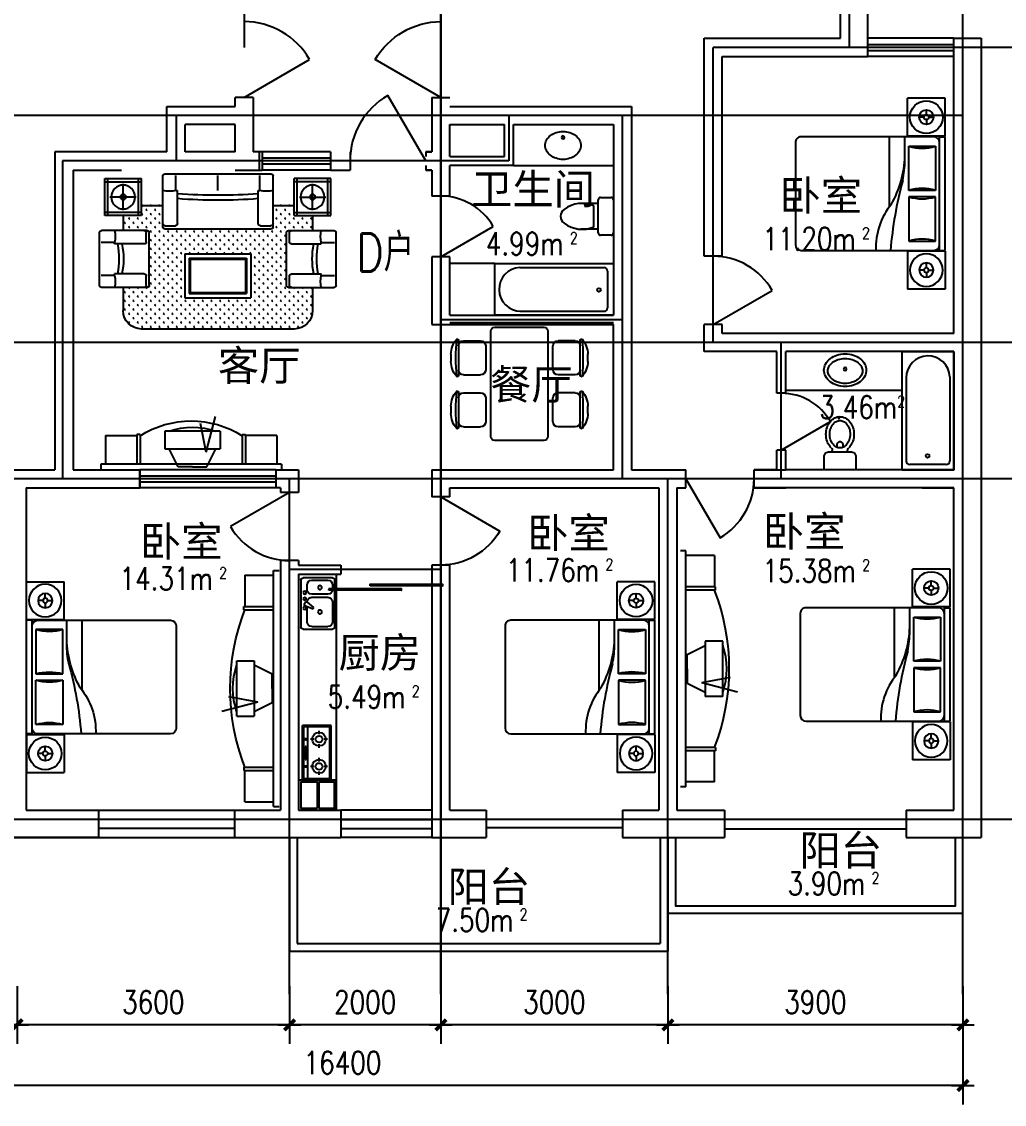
# Model space of a CAD drawing. Header units: millimetres. Extents: x 921 to 38352, y 397 to 24782.
# Drawn here: x 7719 to 20707, y 553 to 14858 of the extents above; entities that cross this region are included whole.
import ezdxf
from ezdxf.enums import TextEntityAlignment as Align

# ---------------------------------------------------------------- set-up
doc = ezdxf.new("R2010")
doc.units = ezdxf.units.MM
for name, color, linetype in [('AXIS', 3, 'Continuous'), ('BALCONY', 6, 'Continuous'), ('DOTE', 1, 'Continuous'), ('LVTRY', 6, 'Continuous'), ('PUB_DIM', 3, 'Continuous'), ('PUB_TEXT', 7, 'Continuous'), ('PUB_WALL', 255, 'Continuous'), ('STAIR', 2, 'Continuous'), ('TOILET', 4, 'Continuous'), ('WALL', 255, 'Continuous'), ('WINDOW', 2, 'Continuous'), ('WINDOW_TEXT', 7, 'Continuous'), ('家具布置', 6, 'Continuous'), ('家具布置1', 30, 'Continuous')]:
    doc.layers.add(name, color=color, linetype=linetype)
doc.styles.add('_HZTXT', font='txt.shx', dxfattribs={"bigfont": 'HZTXT.shx'})
doc.styles.add('DIM_FONT', font='SIMPLEX.shx', dxfattribs={"width": 0.8})
doc.styles.add('SIMPLEX', font='SIMPLEX.SHX')
doc.styles.get("Standard").update_dxf_attribs({"font": 'arial.ttf'})
doc.dimstyles.new('AXIS', dxfattribs={"dimtxt": 300, "dimasz": 1, "dimexe": 250, "dimexo": 300, "dimgap": 150, "dimtad": 1, "dimdec": 0, "dimdsep": 46, "dimtxsty": 'DIM_FONT', "dimblk": '_DIMX', "dimcen": 2.5, "dimse1": 1, "dimse2": 1, "dimclrt": 7, "dimadec": 0, "dimazin": 0, "dimtfac": 1, "dimtdec": 0, "dimtix": 1, "dimtmove": 2, "dimatfit": 3, "dimldrblk": '_DIMX', "dimfxl": 1, "dimtolj": 1, "dimtzin": 0, "dimarcsym": 0})

# ---------------------------------------------------------------- blocks, each defined once
blk = doc.blocks.new('_LV39')
for p, q in [((-360, -1650), (-360, 0)), ((-360, 0), (360, 0)), ((360, 0), (360, -1650)), ((-304, -1299), (-304, -130)), ((-254, -80), (254, -80)), ((304, -1299), (304, -130)), ((360, -1650), (-360, -1650))]:
    blk.add_line(p, q)
blk.add_circle((6, -200), 25)
for centre, radius, start, end in [((-254, -130), 50, 90, 179.9956), ((254, -130), 50, 0.0044, 90), ((-1, -1286), 304, 182.4544, 359.7472)]:
    blk.add_arc(centre, radius, start, end)
blk = doc.blocks.new('M_A1SFU')
blk.add_line((-0.5, 0), (0, -0.866))
blk.add_arc((-0.5, 0), 1, 300, 0)
blk = doc.blocks.new('M_C25MYD')
for p, q in [((-389, 921), (-290, 921)), ((298, 921), (397, 921)), ((-569, 821), (-109, 821)), ((-564, 754), (-564, 529)), ((-114, 754), (-114, 529)), ((117, 821), (577, 821)), ((122, 754), (122, 529)), ((572, 754), (572, 529)), ((-497, 461), (-182, 461)), ((190, 461), (505, 461)), ((-746, 342), (-746, -308)), ((704, 392), (-696, 392)), ((754, -308), (754, 342)), ((-696, -358), (704, -358)), ((-182, -427), (-497, -427)), ((505, -427), (190, -427)), ((-564, -720), (-564, -495)), ((-114, -720), (-114, -495)), ((122, -720), (122, -495)), ((572, -720), (572, -495)), ((-109, -787), (-569, -787)), ((577, -787), (117, -787)), ((-290, -887), (-389, -887)), ((397, -887), (298, -887))]:
    blk.add_line(p, q)
for centre, radius, start, end in [((-379, 606), 316, 91.7651, 130.7265), ((-300, 606), 316, 49.2735, 88.2349), ((307, 606), 316, 91.7651, 130.7265), ((387, 606), 316, 49.2735, 88.2349), ((-579, 837), 10, 130.7265, 202.67), ((-569, 841), 20, 202.67, 270), ((-339, -1857), 2713, 84.8023, 95.1977), ((-497, 754), 67.5, 90, 180), ((-182, 754), 67.5, 0, 90), ((-109, 841), 20, 270, 337.33), ((-100, 837), 10, 337.33, 49.2735), ((108, 837), 10, 130.7265, 202.67), ((117, 841), 20, 202.67, 270), ((347, -1857), 2713, 84.8023, 95.1977), ((190, 754), 67.5, 90, 180), ((505, 754), 67.5, 0, 90), ((577, 841), 20, 270, 337.33), ((587, 837), 10, 337.33, 49.2735), ((-497, 529), 67.5, 180, 270), ((-182, 529), 67.5, 270, 0), ((190, 529), 67.5, 180, 270), ((505, 529), 67.5, 270, 0), ((-696, 342), 50, 90, 180), ((704, 342), 50, 0, 90), ((-696, -308), 50, 180, 270), ((-497, -495), 67.5, 90, 180), ((-182, -495), 67.5, 0, 90), ((190, -495), 67.5, 90, 180), ((505, -495), 67.5, 0, 90), ((704, -308), 50, 270, 0), ((-579, -803), 10, 157.33, 229.2735), ((-569, -807), 20, 90, 157.33), ((-379, -572), 316, 229.2735, 268.2349), ((-339, 1890), 2713, 264.8023, 275.1977), ((-497, -720), 67.5, 180, 270), ((-300, -572), 316, 271.7651, 310.7265), ((-182, -720), 67.5, 270, 0), ((-109, -807), 20, 22.67, 90), ((-100, -803), 10, 310.7265, 22.67), ((108, -803), 10, 157.33, 229.2735), ((117, -807), 20, 90, 157.33), ((307, -572), 316, 229.2735, 268.2349), ((347, 1890), 2713, 264.8023, 275.1977), ((190, -720), 67.5, 180, 270), ((387, -572), 316, 271.7651, 310.7265), ((505, -720), 67.5, 270, 0), ((577, -807), 20, 22.67, 90), ((587, -803), 10, 310.7265, 22.67)]:
    blk.add_arc(centre, radius, start, end)
at = {"width": 0.8, "flags": 9}
for tag in ['XSIZE', 'YSIZE']:
    blk.add_attdef(tag, (0, 0), '', height=0.5, dxfattribs=at)
blk = doc.blocks.new('A$C1E8C1221')
at = {"layer": '家具布置1'}
blk.add_blockref('M_C25MYD', (746, 887), dxfattribs=at)
blk = doc.blocks.new('A$C51CE7198')
at = {"xscale": -1}
blk.add_blockref('A$C1E8C1221', (1500, 0), dxfattribs=at)
blk = doc.blocks.new('A$C00662B3C')
at = {"rotation": 180}
blk.add_blockref('A$C51CE7198', (1500, 1809), dxfattribs=at)
blk = doc.blocks.new('M_A12RWT')
blk.add_line((-0.5, 0.0286), (0.5, 0.0286))
blk = doc.blocks.new('_DIMX')
blk.add_line((-150, 0), (150, 0))
at = {"const_width": 50}
blk.add_lwpolyline([(-70, -70), (70, 70)], dxfattribs=at)
blk = doc.blocks.new('*D69')
at = {"layer": 'AXIS', "color": 0, "lineweight": -2, "transparency": 16777216}
for p, q in [((13259, 2113), (13259, 1353)), ((16259, 2113), (16259, 1353)), ((16258, 1603), (13260, 1603))]:
    blk.add_line(p, q, dxfattribs=at)
at = {"layer": 'DEFPOINTS', "color": 0, "transparency": 16777216}
for p in [(13259, 2413), (16259, 2413), (13259, 1603)]:
    blk.add_point(p, dxfattribs=at)
at = {"layer": 'AXIS', "color": 0, "lineweight": -2, "transparency": 16777216, "rotation": 180}
blk.add_blockref('_DIMX', (13259, 1603), dxfattribs=at)
at = {"layer": 'AXIS', "color": 0, "lineweight": -2, "transparency": 16777216}
blk.add_blockref('_DIMX', (16259, 1603), dxfattribs=at)
at = {"layer": 'AXIS', "color": 7, "transparency": 16777216, "insert": (14759, 1903), "char_height": 300, "attachment_point": 5, "style": 'DIM_FONT'}
blk.add_mtext('\\A1;3000', dxfattribs=at)
blk = doc.blocks.new('*D71')
at = {"layer": 'AXIS', "color": 0, "lineweight": -2, "transparency": 16777216}
for p, q in [((3759, 2113), (3759, 553)), ((20159, 2113), (20159, 553)), ((20158, 803), (3760, 803))]:
    blk.add_line(p, q, dxfattribs=at)
at = {"layer": 'DEFPOINTS', "color": 0, "transparency": 16777216}
for p in [(3759, 2413), (20159, 2413), (3759, 803)]:
    blk.add_point(p, dxfattribs=at)
at = {"layer": 'AXIS', "color": 0, "lineweight": -2, "transparency": 16777216, "rotation": 180}
blk.add_blockref('_DIMX', (3759, 803), dxfattribs=at)
at = {"layer": 'AXIS', "color": 0, "lineweight": -2, "transparency": 16777216}
blk.add_blockref('_DIMX', (20159, 803), dxfattribs=at)
at = {"layer": 'AXIS', "color": 7, "transparency": 16777216, "insert": (11959, 1103), "char_height": 300, "attachment_point": 5, "style": 'DIM_FONT'}
blk.add_mtext('\\A1;16400', dxfattribs=at)
blk = doc.blocks.new('A$C21544F06')
at = {"layer": '家具布置'}
h = blk.add_hatch(dxfattribs=at)
h.set_pattern_fill('GRASS', color=256, scale=100, style=0)
h.set_pattern_definition([(90, (-71558.435, 48106.934), (-70.71068, 70.71068), [18.75, -122.67136]), (45, (-71558.44, 48106.93), (-70.71068, 70.71068), [18.75, -81.25]), (135, (-71558.44, 48106.93), (-70.71068, -70.71068), [18.75, -81.25])])
edge = h.paths.add_edge_path()
edge.add_line((1851, 3475), (2231, 3475))
edge.add_arc((2231, 3175), 300, 0, 90, ccw=False)
edge.add_line((2531, 3175), (2531, 1929))
edge.add_line((2531, 1929), (2024, 1929))
edge.add_line((2024, 1929), (2024, 2469))
edge.add_line((2024, 2469), (1304, 2469))
edge.add_line((1304, 2469), (1304, 1929))
edge.add_line((1304, 1929), (899, 1929))
edge.add_line((899, 1929), (899, 2793))
edge.add_arc((844, 2785), 56, 8.2578, 128.1393)
edge.add_line((809, 2829), (515, 2829))
edge.add_line((515, 2829), (515, 3175))
edge.add_line((515, 3175), (678, 3175))
edge.add_line((678, 3175), (678, 3475))
edge.add_line((678, 3475), (924, 3475))
edge.add_line((924, 3475), (924, 3130))
edge.add_arc((964, 3099), 50.4, 141.8607, 261.7422)
edge.add_line((957, 3049), (1819, 3049))
edge.add_arc((1812, 3099), 50.4, 278.2578, 398.1393)
edge.add_line((1851, 3130), (1851, 3475))
edge = h.paths.add_edge_path()
edge.add_line((1851, 384), (2231, 384))
edge.add_arc((2231, 684), 300, 270, 360)
edge.add_line((2531, 684), (2531, 1929))
edge.add_line((2531, 1929), (2024, 1929))
edge.add_line((2024, 1929), (2024, 1389))
edge.add_line((2024, 1389), (1304, 1389))
edge.add_line((1304, 1389), (1304, 1929))
edge.add_line((1304, 1929), (899, 1929))
edge.add_line((899, 1929), (899, 1065))
edge.add_arc((844, 1073), 56, 231.8607, 351.7422, ccw=False)
edge.add_line((809, 1029), (515, 1029))
edge.add_line((515, 1029), (515, 684))
edge.add_line((515, 684), (678, 684))
edge.add_line((678, 684), (678, 384))
edge.add_line((678, 384), (924, 384))
edge.add_line((924, 384), (924, 729))
edge.add_arc((964, 760), 50.4, 98.2578, 218.1393, ccw=False)
edge.add_line((957, 810), (1819, 810))
edge.add_arc((1812, 760), 50.4, -38.1393, 81.7422, ccw=False)
edge.add_line((1851, 729), (1851, 384))
for p, q in [((78, 3775), (78, 3175)), ((678, 3775), (78, 3775)), ((678, 3725), (78, 3725)), ((128, 3775), (128, 3175)), ((628, 3175), (628, 3775)), ((678, 3175), (678, 3775)), ((924, 3081), (924, 3826)), ((1819, 3859), (957, 3859)), ((1119, 3616), (1119, 3834)), ((1657, 3616), (1657, 3834)), ((1851, 3081), (1851, 3826)), ((378, 3260), (378, 3690)), ((1143, 3616), (1119, 3616)), ((1143, 3130), (1143, 3616)), ((1632, 3130), (1632, 3616)), ((1657, 3616), (1632, 3616)), ((593, 3475), (163, 3475)), ((678, 3475), (924, 3475)), ((1851, 3475), (2231, 3475)), ((678, 3225), (78, 3225)), ((678, 3175), (78, 3175)), ((515, 3175), (515, 2829)), ((1111, 3097), (957, 3097)), ((1819, 3049), (957, 3049)), ((1819, 3097), (1665, 3097)), ((2531, 684), (2531, 3175)), ((863, 2829), (35, 2829)), ((0, 2793), (0, 1065)), ((845, 2793), (845, 2622)), ((899, 2793), (899, 1065)), ((269, 2613), (26, 2613)), ((269, 2613), (269, 2586)), ((809, 2586), (269, 2586)), ((1304, 2469), (2024, 2469)), ((1304, 2469), (1304, 1389)), ((1376, 2397), (1952, 2397)), ((1376, 2397), (1376, 1461)), ((1394, 2379), (1376, 2397)), ((1394, 2379), (1934, 2379)), ((1394, 2379), (1394, 1479)), ((1934, 2379), (1952, 2397)), ((1934, 2379), (1934, 1479)), ((1952, 2397), (1952, 1461)), ((2024, 2469), (2024, 1389)), ((269, 1929), (26, 1929)), ((1376, 1461), (1394, 1479)), ((1376, 1461), (1952, 1461)), ((1394, 1479), (1934, 1479)), ((1952, 1461), (1934, 1479)), ((269, 1245), (26, 1245)), ((269, 1272), (269, 1245)), ((809, 1272), (269, 1272)), ((845, 1236), (845, 1065)), ((1304, 1389), (2024, 1389)), ((863, 1029), (35, 1029)), ((515, 1029), (515, 684)), ((924, 778), (924, 32)), ((1819, 810), (957, 810)), ((1111, 761), (957, 761)), ((1143, 729), (1143, 243)), ((1632, 729), (1632, 243)), ((1819, 761), (1665, 761)), ((1851, 778), (1851, 32)), ((78, 84), (78, 684)), ((678, 684), (78, 684)), ((678, 634), (78, 634)), ((128, 84), (128, 684)), ((378, 599), (378, 169)), ((628, 684), (628, 84)), ((678, 684), (678, 84)), ((593, 384), (163, 384)), ((678, 384), (924, 384)), ((1851, 384), (2231, 384)), ((1143, 243), (1119, 243)), ((1119, 243), (1119, 24)), ((1657, 243), (1632, 243)), ((1657, 243), (1657, 24)), ((678, 134), (78, 134)), ((678, 84), (78, 84)), ((1819, 0), (957, 0))]:
    blk.add_line(p, q, dxfattribs=at)
for centre, radius in [((378, 3475), 195), ((378, 3475), 45), ((378, 384), 195), ((378, 384), 45)]:
    blk.add_circle(centre, radius, dxfattribs=at)
for centre, radius, start, end in [((957, 3826), 32.4, 90, 180), ((1819, 3826), 32.4, 0, 90), ((1021, 3992), 389, 255.5297, 284.4703), ((1388, 4788), 1245, 258.6611, 281.3389), ((1754, 3992), 389, 255.5297, 284.4703), ((1388, 4715), 1245, 258.6611, 281.3389), ((2231, 3175), 300, 0, 90), ((957, 3130), 32.4, 180, 270), ((957, 3081), 32.4, 180, 270), ((1111, 3130), 32.4, 270, 0), ((1665, 3130), 32.4, 180, 270), ((1819, 3130), 32.4, 270, 0), ((1819, 3081), 32.4, 270, 0), ((36, 2793), 36, 90, 180), ((-149, 2721), 432, 345.5297, 14.4703), ((809, 2793), 36, 0, 90), ((863, 2793), 36, 0, 90), ((-7657, 1929), 8007, 355.2934, 4.7066), ((-7576, 1929), 8007, 355.2934, 4.7066), ((809, 2622), 36, 270, 0), ((-149, 1137), 432, 345.5297, 14.4703), ((809, 1236), 36, 0, 90), ((36, 1065), 36, 180, 270), ((809, 1065), 36, 270, 0), ((863, 1065), 36, 270, 0), ((957, 778), 32.4, 90, 180), ((957, 729), 32.4, 90, 180), ((1111, 729), 32.4, 0, 90), ((1665, 729), 32.4, 90, 180), ((1819, 778), 32.4, 0, 90), ((1819, 729), 32.4, 0, 90), ((2231, 684), 300, 270, 0), ((1388, -856), 1245, 78.6611, 101.3389), ((1021, -134), 389, 75.5297, 104.4703), ((1388, -929), 1245, 78.6611, 101.3389), ((1754, -134), 389, 75.5297, 104.4703), ((957, 32), 32.4, 180, 270), ((1819, 32), 32.4, 270, 0)]:
    blk.add_arc(centre, radius, start, end, dxfattribs=at)
blk = doc.blocks.new('A$C6EB1532F')
at = {"layer": '家具布置'}
for p, q in [((80, 3463), (0, 3463)), ((80, 0), (80, 3463)), ((500, 3393), (80, 3393)), ((500, 3393), (500, 2935)), ((516, 2935), (80, 2935)), ((516, 2885), (80, 2885)), ((516, 2885), (516, 2935)), ((516, 578), (80, 578)), ((516, 528), (80, 528)), ((500, 70), (500, 528)), ((516, 578), (516, 528)), ((80, 0), (0, 0)), ((500, 70), (80, 70))]:
    blk.add_line(p, q, dxfattribs=at)
at = {"layer": '家具布置', "linetype": 'ByBlock'}
for p, q in [((99, 1943), (363, 2076)), ((363, 2136), (363, 1326)), ((622, 2136), (363, 2136)), ((622, 1326), (622, 2136)), ((99, 1731), (99, 1943)), ((99, 1731), (99, 1519)), ((311, 1532), (735, 1611)), ((99, 1519), (363, 1387)), ((311, 1532), (839, 1392)), ((622, 1326), (363, 1326))]:
    blk.add_line(p, q, dxfattribs=at)
at = {"layer": '家具布置'}
blk.add_arc((-2461, 1731), 3178, 338.718, 21.282, dxfattribs=at)
at = {"layer": '家具布置', "linetype": 'ByBlock'}
blk.add_arc((-400, 1731), 1078, 341.2967, 18.7033, dxfattribs=at)
blk = doc.blocks.new('12PLMP12')
at = {"color": 0, "linetype": 'ByBlock'}
for p, q in [((-1.25, 0), (-3.75, 0)), ((0, 1.25), (0, 3.75)), ((1.25, 0), (3.75, 0)), ((0, -1.25), (0, -3.75))]:
    blk.add_line(p, q, dxfattribs=at)
for radius in [8.5, 3.75, 1.25]:
    blk.add_circle((0, 0), radius, dxfattribs=at)
blk = doc.blocks.new('A$C3C5D3AC8')
at = {"layer": '家具布置'}
for p, q in [((1481, 2020), (1481, 2520)), ((1981, 2520), (1481, 2520)), ((1981, 2020), (1981, 2520)), ((1829, 2010), (76, 2010)), ((1245, 1094), (1245, 2010)), ((1448, 1699), (1448, 2010)), ((1981, 2020), (1481, 2020)), ((1905, 510), (1905, 2010)), ((1905, 2010), (1981, 2010)), ((1981, 510), (1981, 2010)), ((0, 1934), (0, 586)), ((1499, 1303), (1499, 1887)), ((1499, 1887), (1854, 1887)), ((1854, 1887), (1854, 1303)), ((1854, 1303), (1499, 1303)), ((1499, 1217), (1499, 633)), ((1854, 1217), (1499, 1217)), ((1854, 633), (1854, 1217)), ((1499, 633), (1854, 633)), ((76, 510), (1829, 510)), ((1981, 500), (1481, 500)), ((1481, 500), (1481, 0)), ((1905, 510), (1981, 510)), ((1981, 500), (1981, 0)), ((1981, 0), (1481, 0))]:
    blk.add_line(p, q, dxfattribs=at)
for centre, radius, start, end in [((76, 1934), 76.2, 90, 180), ((1829, 1934), 76.2, 0, 90), ((1676, 2496), 635, 253.7398, 286.2602), ((51, 1803), 1397, 330.7142, 358.0668), ((228, 1699), 1219, 347.5333, 0.0186), ((6299, 102), 5058, 164.7211, 175.3804), ((1676, 693), 635, 73.7398, 106.2602), ((1676, 1827), 635, 253.7398, 286.2602), ((1962, 548), 898, 140.4539, 182.4327), ((76, 586), 76.2, 180, 270), ((1676, 24), 635, 73.7398, 106.2602), ((1829, 586), 76.2, 270, 0)]:
    blk.add_arc(centre, radius, start, end, dxfattribs=at)
at = {"layer": '家具布置', "xscale": 25.40000000000001, "yscale": 25.40000000000001, "zscale": 25.40000000000001, "rotation": 90}
blk.add_blockref('12PLMP12', (1731, 2270), dxfattribs=at)
at = {"layer": '家具布置', "extrusion": (0, 0, -1), "xscale": 25.40000000000001, "yscale": 25.40000000000001, "zscale": -25.40000000000001, "rotation": 270}
blk.add_blockref('12PLMP12', (-1731, 250), dxfattribs=at)
blk = doc.blocks.new('A$C0D1E5493')
at = {"xscale": -1}
blk.add_blockref('A$C3C5D3AC8', (1981, 0), dxfattribs=at)
blk = doc.blocks.new('*D64')
at = {"layer": 'AXIS', "color": 0, "lineweight": -2, "transparency": 16777216}
for p, q in [((3759, 2113), (3759, 1353)), ((7659, 2113), (7659, 1353)), ((7658, 1603), (3760, 1603))]:
    blk.add_line(p, q, dxfattribs=at)
at = {"layer": 'DEFPOINTS', "color": 0, "transparency": 16777216}
for p in [(3759, 2413), (7659, 2413), (3759, 1603)]:
    blk.add_point(p, dxfattribs=at)
at = {"layer": 'AXIS', "color": 0, "lineweight": -2, "transparency": 16777216, "rotation": 180}
blk.add_blockref('_DIMX', (3759, 1603), dxfattribs=at)
at = {"layer": 'AXIS', "color": 0, "lineweight": -2, "transparency": 16777216}
blk.add_blockref('_DIMX', (7659, 1603), dxfattribs=at)
at = {"layer": 'AXIS', "color": 7, "transparency": 16777216, "insert": (5709, 1903), "char_height": 300, "attachment_point": 5, "style": 'DIM_FONT'}
blk.add_mtext('\\A1;3900', dxfattribs=at)
blk = doc.blocks.new('*D65')
at = {"layer": 'AXIS', "color": 0, "lineweight": -2, "transparency": 16777216}
for p, q in [((7659, 2113), (7659, 1353)), ((11259, 2113), (11259, 1353)), ((11258, 1603), (7660, 1603))]:
    blk.add_line(p, q, dxfattribs=at)
at = {"layer": 'DEFPOINTS', "color": 0, "transparency": 16777216}
for p in [(7659, 2413), (11259, 2413), (7659, 1603)]:
    blk.add_point(p, dxfattribs=at)
at = {"layer": 'AXIS', "color": 0, "lineweight": -2, "transparency": 16777216, "rotation": 180}
blk.add_blockref('_DIMX', (7659, 1603), dxfattribs=at)
at = {"layer": 'AXIS', "color": 0, "lineweight": -2, "transparency": 16777216}
blk.add_blockref('_DIMX', (11259, 1603), dxfattribs=at)
at = {"layer": 'AXIS', "color": 7, "transparency": 16777216, "insert": (9459, 1903), "char_height": 300, "attachment_point": 5, "style": 'DIM_FONT'}
blk.add_mtext('\\A1;3600', dxfattribs=at)
blk = doc.blocks.new('*D66')
at = {"layer": 'AXIS', "color": 0, "lineweight": -2, "transparency": 16777216}
for p, q in [((11259, 2113), (11259, 1353)), ((13259, 2113), (13259, 1353)), ((13258, 1603), (11260, 1603))]:
    blk.add_line(p, q, dxfattribs=at)
at = {"layer": 'DEFPOINTS', "color": 0, "transparency": 16777216}
for p in [(11259, 2413), (13259, 2413), (11259, 1603)]:
    blk.add_point(p, dxfattribs=at)
at = {"layer": 'AXIS', "color": 0, "lineweight": -2, "transparency": 16777216, "rotation": 180}
blk.add_blockref('_DIMX', (11259, 1603), dxfattribs=at)
at = {"layer": 'AXIS', "color": 0, "lineweight": -2, "transparency": 16777216}
blk.add_blockref('_DIMX', (13259, 1603), dxfattribs=at)
at = {"layer": 'AXIS', "color": 7, "transparency": 16777216, "insert": (12259, 1903), "char_height": 300, "attachment_point": 5, "style": 'DIM_FONT'}
blk.add_mtext('\\A1;2000', dxfattribs=at)
blk = doc.blocks.new('M_B0OPK')
for p, q in [((-0.5, 0.5), (0.5, 0.5)), ((0.5, 0.1667), (-0.5, 0.1667)), ((0.5, -0.1667), (-0.5, -0.1667)), ((-0.5, -0.5), (0.5, -0.5))]:
    blk.add_line(p, q)
blk = doc.blocks.new('A$C67D46364')
at = {"layer": '家具布置'}
for p, q in [((0, 720), (378, 720)), ((0, 720), (0, 0)), ((378, 720), (378, 0)), ((18, 702), (360, 702)), ((18, 702), (18, 18)), ((159, 653), (159, 608)), ((306, 702), (306, 18)), ((360, 702), (360, 18)), ((47, 540), (92, 540)), ((159, 473), (159, 428)), ((227, 540), (272, 540)), ((330, 448), (330, 277)), ((344, 448), (330, 448)), ((344, 277), (344, 448)), ((159, 293), (159, 248)), ((47, 180), (92, 180)), ((227, 180), (272, 180)), ((330, 277), (344, 277)), ((0, 0), (378, 0)), ((18, 18), (360, 18)), ((159, 113), (159, 68))]:
    blk.add_line(p, q, dxfattribs=at)
for centre, radius in [((159, 540), 90), ((159, 540), 45), ((336, 541), 10.8), ((159, 180), 90), ((159, 180), 45), ((333, 180), 10.8)]:
    blk.add_circle(centre, radius, dxfattribs=at)
blk = doc.blocks.new('_WBLK')
for p, q in [((-0.5, 0.5), (0.5, 0.5)), ((0.5, 0.1667), (-0.5, 0.1667)), ((0.5, -0.1667), (-0.5, -0.1667)), ((-0.5, -0.5), (0.5, -0.5))]:
    blk.add_line(p, q)
at = {"layer": 'WINDOW_TEXT', "style": 'SIMPLEX', "flags": 9}
blk.add_attdef('A', text='', height=1, dxfattribs=at).set_placement((0, 1.5), align=Align.MIDDLE)
blk = doc.blocks.new('M_E25ESP')
at = {"color": 0, "linetype": 'ByBlock'}
for p, q in [((0, -307), (0, 307)), ((31, 338), (419, 338)), ((358, 307), (143, 307)), ((450, 307), (450, -307)), ((82, 245), (82, 40)), ((419, -20), (419, 245)), ((48, 2), (57, -12)), ((59, 31), (163, 70)), ((173, 53), (87, -18)), ((163, 70), (173, 53)), ((143, -82), (358, -82)), ((358, -123), (143, -123)), ((82, -184), (82, -245)), ((419, -245), (419, -184)), ((419, -338), (31, -338)), ((143, -307), (358, -307))]:
    blk.add_line(p, q, dxfattribs=at)
for centre, radius in [((51, 61), 20.5), ((251, 112), 25.6), ((51, -61), 20.5), ((51, -143), 20.5), ((251, -210), 25.6)]:
    blk.add_circle(centre, radius, dxfattribs=at)
for centre, radius, start, end in [((31, 307), 30.7, 90, 180), ((143, 245), 61.4, 90, 180), ((358, 245), 61.4, 0, 90), ((419, 307), 30.7, 0, 90), ((66, 12), 20.5, 110.5377, 210), ((74, -2), 20.5, 210, 309.4623), ((143, -20), 61.4, 180, 270), ((143, -184), 61.4, 90, 180), ((358, -20), 61.4, 270, 0), ((358, -184), 61.4, 0, 90), ((143, -245), 61.4, 180, 270), ((358, -245), 61.4, 270, 0), ((31, -307), 30.7, 180, 270), ((419, -307), 30.7, 270, 0)]:
    blk.add_arc(centre, radius, start, end, dxfattribs=at)
at = {"style": 'DIM_FONT', "width": 0.8, "flags": 9}
for tag in ['XSIZE', 'YSIZE']:
    blk.add_attdef(tag, (0, 0), '', height=0.5, dxfattribs=at)
blk = doc.blocks.new('A$C09F725F8')
at = {"layer": '家具布置', "xscale": -1, "rotation": 270}
blk.add_blockref('M_E25ESP', (337, 0), dxfattribs=at)
blk = doc.blocks.new('M_A14NPV')
for points in [[(0.18, 0.178), (0.177, 0.16), (-0.617, 0.16), (-0.617, 0.181)], [(0.632, 0.226), (0.629, 0.208), (-0.164, 0.208), (-0.164, 0.229)]]:
    blk.add_lwpolyline(points, close=True)
blk = doc.blocks.new('A$C26A66DDC')
at = {"layer": '家具布置', "linetype": 'ByBlock'}
for p, q in [((195, 0), (195, 729)), ((195, 729), (428, 729)), ((428, 729), (428, 0)), ((666, 555), (428, 674)), ((666, 364), (666, 555)), ((666, 364), (666, 174)), ((474, 185), (0, 59)), ((474, 185), (93, 256)), ((666, 174), (428, 54)), ((195, 0), (428, 0))]:
    blk.add_line(p, q, dxfattribs=at)
blk.add_arc((1114, 364), 970, 161.2967, 198.7033, dxfattribs=at)
blk = doc.blocks.new('A$C5D37359B')
at = {"layer": '家具布置'}
for p, q in [((255, 2324), (633, 2324)), ((255, 2324), (255, 1912)), ((633, 0), (633, 2387)), ((633, 2387), (705, 2387)), ((241, 1867), (241, 1912)), ((241, 1912), (633, 1912)), ((241, 1867), (633, 1867)), ((241, 520), (633, 520)), ((241, 520), (241, 475)), ((241, 475), (633, 475)), ((255, 63), (255, 475)), ((255, 63), (633, 63)), ((633, 0), (705, 0))]:
    blk.add_line(p, q, dxfattribs=at)
blk.add_arc((1321, 1193), 1260, 147.6972, 212.3028, dxfattribs=at)
blk.add_blockref('A$C26A66DDC', (0, 812))
blk = doc.blocks.new('*D57')
at = {"layer": 'AXIS', "color": 0, "lineweight": -2, "transparency": 16777216}
for p, q in [((16259, 2113), (16259, 1353)), ((20159, 2113), (20159, 1353)), ((20158, 1603), (16260, 1603))]:
    blk.add_line(p, q, dxfattribs=at)
at = {"layer": 'DEFPOINTS', "color": 0, "transparency": 16777216}
for p in [(16259, 2413), (20159, 2413), (16259, 1603)]:
    blk.add_point(p, dxfattribs=at)
at = {"layer": 'AXIS', "color": 0, "lineweight": -2, "transparency": 16777216, "rotation": 180}
blk.add_blockref('_DIMX', (16259, 1603), dxfattribs=at)
at = {"layer": 'AXIS', "color": 0, "lineweight": -2, "transparency": 16777216}
blk.add_blockref('_DIMX', (20159, 1603), dxfattribs=at)
at = {"layer": 'AXIS', "color": 7, "transparency": 16777216, "insert": (18209, 1903), "char_height": 300, "attachment_point": 5, "style": 'DIM_FONT'}
blk.add_mtext('\\A1;3900', dxfattribs=at)
blk = doc.blocks.new('_LV3')
for points in [[(280, -265, 0.12431), (260, -186, 0.105707), (198, -113, 0.086941), (110, -67, 0.077137), (0, -50, 0.077137), (-110, -67, 0.086941), (-198, -113, 0.105707), (-260, -186, 0.12431), (-280, -265, 0.12431), (-260, -344, 0.105707), (-198, -417, 0.086941), (-110, -463, 0.077137), (0, -480, 0.077137), (110, -463, 0.086941), (198, -417, 0.105707), (260, -344, 0.12431)], [(230, -275, 0.12431), (216, -220, 0.105707), (168, -163, 0.086941), (95, -125, 0.077137), (0, -110, 0.077137), (-95, -125, 0.086941), (-168, -163, 0.105707), (-216, -220, 0.12431), (-230, -275, 0.12431), (-216, -330, 0.105707), (-168, -387, 0.086941), (-95, -425, 0.077137), (0, -440, 0.077137), (95, -425, 0.086941), (168, -387, 0.105707), (216, -330, 0.12431)]]:
    blk.add_lwpolyline(points, format="xyb", close=True)
blk.add_circle((0, -250), 20)
blk = doc.blocks.new('_LV5')
for p, q in [((210, 0), (-210, 0)), ((-210, 0), (-210, -180)), ((210, -180), (210, 0)), ((160, -230), (-160, -230)), ((-101, -230), (-101, -254)), ((101, -230), (101, -254))]:
    blk.add_line(p, q)
blk.add_lwpolyline([(-135, -469, 0.080312), (-123, -544, 0.089014), (-92, -602, 0.104918), (-46, -639, 0.119812), (0, -650, 0.119812), (46, -639, 0.104918), (92, -602, 0.089014), (123, -544, 0.080312), (135, -469, 0.080312), (123, -395, 0.089014), (92, -337, 0.104918), (46, -300, 0.119812), (0, -288, 0.119812), (-46, -300, 0.104918), (-92, -337, 0.089014), (-123, -395, 0.080312)], format="xyb", close=True)
for points in [[(-39, -318, 0.073567), (-36, -339, 0.084454), (-27, -356, 0.10642), (-14, -368, 0.129709), (0, -372, 0.129709), (14, -368, 0.10642), (27, -356, 0.084454), (36, -339, 0.073567), (39, -318, 0.073567), (36, -298, 0.014016), (35, -295, 0.10642)], [(-35, -295, 0.013578), (-36, -298, 0.073567), (-39, -318, 0.073567)]]:
    blk.add_lwpolyline(points, format="xyb")
for centre, radius, start, end in [((-160, -180), 50, 180, 270), ((-151, -254), 50, 314.8144, 0), ((151, -254), 50, 180, 225.2555), ((160, -180), 50, 270, 0), ((102, -469), 287, 161.6333, 180), ((52, -453), 235, 141.2863, 161.6333), ((20, -427), 194, 134.8144, 141.2863), ((-20, -427), 194, 38.7137, 45.2555), ((-52, -453), 235, 18.3667, 38.7137), ((-102, -469), 287, 0, 18.3667), ((102, -469), 287, 180, 198.3667), ((52, -486), 235, 198.3667, 218.7137), ((-52, -486), 235, 321.2863, 341.6333), ((-102, -469), 287, 341.6333, 0), ((20, -512), 194, 218.7137, 242.6714), ((0, -551), 150, 242.6714, 270), ((0, -551), 150, 270, 297.3286), ((-20, -512), 194, 297.3286, 321.2863)]:
    blk.add_arc(centre, radius, start, end)
blk = doc.blocks.new('_LV4')
blk.add_lwpolyline([(0, -520, 0.078966), (92, -505, 0.088152), (166, -466, 0.105269), (218, -403, 0.121685), (235, -335, 0.121685), (218, -267, 0.105269), (166, -204, 0.088152), (92, -165, 0.078966), (0, -150, 0.078966), (-92, -165, 0.088152), (-166, -204, 0.105269), (-218, -267, 0.121685), (-235, -335, 0.121685), (-218, -403, 0.105269), (-166, -466, 0.088152), (-92, -505, 0.078966)], format="xyb", close=True)
blk.add_circle((0, -230), 20)
blk = doc.blocks.new('A$C73B25767')
at = {"layer": 'LVTRY', "rotation": 89.9999941630542}
blk.add_blockref('_LV4', (-150, 235), dxfattribs=at)
blk = doc.blocks.new('A$C029B1905')
at = {"xscale": -1, "rotation": 180}
blk.add_blockref('A$C73B25767', (0, 470), dxfattribs=at)
blk = doc.blocks.new('M_E24TTP')
at = {"layer": 'TOILET', "color": 7}
for p, q in [((-170, 200), (-170, 430)), ((170, 200), (170, 430)), ((-250, 30), (-250, 170)), ((-220, 200), (220, 200)), ((-140, 260), (140, 260)), ((250, 170), (250, 30)), ((220, 0), (-220, 0))]:
    blk.add_line(p, q, dxfattribs=at)
for centre, radius, start, end in [((227, 413), 398, 143.3619, 202.5495), ((0, 590), 110, 33.4509, 146.5491), ((-227, 413), 398, 337.4505, 36.6381), ((-220, 170), 30, 90, 180), ((220, 170), 30, 0, 90), ((-220, 30), 30, 180, 270), ((220, 30), 30, 270, 0)]:
    blk.add_arc(centre, radius, start, end, dxfattribs=at)
at = {"style": 'DIM_FONT', "width": 0.8, "flags": 9}
for tag in ['XSIZE', 'YSIZE']:
    blk.add_attdef(tag, (0, 0), '', height=0.5, dxfattribs=at)
blk = doc.blocks.new('A$C22AC029E')
at = {"layer": '家具布置', "rotation": 270}
blk.add_blockref('M_E24TTP', (0, 250), dxfattribs=at)
blk = doc.blocks.new('A$C561C717F')
at = {"xscale": -1, "rotation": 180}
blk.add_blockref('A$C22AC029E', (0, 500), dxfattribs=at)

msp = doc.modelspace()

# ---------------------------------------------------------------- linework, layer by layer
for p, q in [((14219.1, 12957.6), (15539.1, 12957.6)), ((13971.6, 11661.6), (13379.1, 11661.6)), ((15539.1, 10876.6), (13379.1, 10876.6)), ((11876.3, 7557.6), (11876.3, 4437.6))]:
    msp.add_line(p, q)
for points in [[(11379.1, 4437.6), (11876.3, 4437.6), (11876.3, 4837.6), (11379.1, 4837.6)], [(11625, 4462.6), (11412.1, 4462.6), (11412.1, 4812.6), (11625, 4812.6)], [(11650, 4462.6), (11650, 4812.6), (11851.3, 4812.6), (11851.3, 4462.6)]]:
    msp.add_lwpolyline(points, close=True)
at = {"layer": 'BALCONY'}
for points in [[(16259.1, 4077.6), (16259.1, 3077.6), (20159.1, 3077.6), (20159.1, 4077.6)], [(16359.1, 4077.6), (16359.1, 3177.6), (20059.1, 3177.6), (20059.1, 4077.6)]]:
    msp.add_lwpolyline(points, dxfattribs=at)
at = {"layer": 'DOTE'}
for p, q in [((10659.1, 20789), (10659.1, 14517.6)), ((13259.1, 2006.6), (13259.1, 20789)), ((13259.1, 20789), (13259.1, 2006.6)), ((18659.1, 14517.6), (18659.1, 20789)), ((20159.1, 2006.6), (20159.1, 20789)), ((16859.1, 10617.6), (16859.1, 14517.6)), ((21376.4, 14517.6), (16859.1, 14517.6)), ((20159.1, 13617.6), (3759.1, 13617.6)), ((9759.1, 13617.6), (9759.1, 13017.6)), ((14159.1, 13617.6), (14159.1, 13017.6)), ((15659.1, 8817.6), (15659.1, 13617.6)), ((14159.1, 13017.6), (8259.1, 13017.6)), ((8259.1, 13017.6), (8259.1, 8817.6)), ((15659.1, 10917.6), (13259.1, 10917.6)), ((21456, 10617.6), (2269.7, 10617.6)), ((17759.1, 8817.6), (17759.1, 10617.6)), ((21456, 8817.6), (2269.7, 8817.6)), ((11259.1, 2006.6), (11259.1, 8817.6)), ((16259.1, 2006.6), (16259.1, 8817.6)), ((13259.1, 7617.6), (11259.1, 7617.6)), ((21456, 4317.6), (2269.7, 4317.6))]:
    msp.add_line(p, q, dxfattribs=at)
at = {"layer": 'PUB_DIM'}
for p, q in [((11259.1, 4077.6), (11259.1, 2577.6)), ((11359.1, 4077.6), (11359.1, 2677.6)), ((16159.1, 4077.6), (16159.1, 2677.6)), ((16259.1, 4077.6), (16259.1, 2577.6)), ((11259.1, 2577.6), (16259.1, 2577.6)), ((11359.1, 2677.6), (16159.1, 2677.6))]:
    msp.add_line(p, q, dxfattribs=at)
at = {"layer": 'PUB_TEXT'}
msp.add_line((17819.1, 9990.6), (19355.1, 9990.6), dxfattribs=at)
at = {"layer": 'PUB_WALL'}
for p, q in [((20399.1, 14637.6), (20399.1, 4077.6)), ((20039.1, 13137.6), (20039.1, 14397.6)), ((10779.1, 13857.6), (10539.1, 13857.6)), ((13139.1, 13857.6), (13379.1, 13857.6)), ((13139.1, 13857.6), (13139.1, 13137.6)), ((10539.1, 13137.6), (10539.1, 13497.6)), ((13379.1, 13137.6), (13379.1, 13497.6)), ((8159.1, 13137.6), (8159.1, 8937.6)), ((10859.1, 13137.6), (10859.1, 12897.6)), ((12059.1, 13137.6), (12059.1, 12897.6)), ((13059.1, 13137.6), (13139.1, 13137.6)), ((8399.1, 12897.6), (8399.1, 8937.6)), ((13139.1, 12897.6), (13059.1, 12897.6)), ((13139.1, 12897.6), (13139.1, 12552.4)), ((13379.1, 12552.4), (13379.1, 12897.6)), ((20039.1, 10737.6), (20039.1, 12897.6)), ((13379.1, 12552.4), (13139.1, 12552.4)), ((13139.1, 11752.4), (13139.1, 10857.6)), ((13379.1, 11752.4), (13139.1, 11752.4)), ((13379.1, 10977.6), (13379.1, 11752.4)), ((13379.1, 10977.6), (15539.1, 10977.6)), ((13139.1, 10857.6), (15539.1, 10857.6)), ((15779.1, 10737.6), (15779.1, 8937.6)), ((20039.1, 8937.6), (20039.1, 10497.6)), ((8399.1, 8937.6), (9279.1, 8937.6)), ((9279.1, 8937.6), (9279.1, 8697.6)), ((11079.1, 8937.6), (11079.1, 8697.6)), ((11079.1, 8937.6), (11379.1, 8937.6)), ((11379.1, 8937.6), (11379.1, 8637.6)), ((15779.1, 8937.6), (16499.1, 8937.6)), ((16499.1, 8697.6), (16499.1, 8937.6)), ((17399.1, 8697.6), (17399.1, 8937.6)), ((17399.1, 8937.6), (17819.1, 8937.6)), ((19619.1, 8937.6), (20039.1, 8937.6)), ((11139.1, 8697.6), (11079.1, 8697.6)), ((11139.1, 8697.6), (11139.1, 8637.6)), ((11379.1, 8637.6), (11139.1, 8637.6)), ((16379.1, 8697.6), (16379.1, 4437.6)), ((16379.1, 8697.6), (16499.1, 8697.6)), ((17399.1, 8697.6), (17819.1, 8697.6)), ((19619.1, 8697.6), (20039.1, 8697.6)), ((20039.1, 4437.6), (20039.1, 8697.6)), ((11139.1, 7737.6), (11139.1, 4437.6)), ((11379.1, 7737.6), (11139.1, 7737.6)), ((11379.1, 7737.6), (11379.1, 7677.6)), ((11379.1, 7677.6), (11939.1, 7677.6)), ((11939.1, 7677.6), (11939.1, 7557.6)), ((7779.1, 7497.6), (7779.1, 4437.6)), ((11379.1, 7557.6), (11379.1, 4437.6)), ((11379.1, 7557.6), (11939.1, 7557.6)), ((16139.1, 7497.6), (16139.1, 4437.6)), ((8734.7, 4437.6), (8734.7, 4077.6)), ((10534.7, 4437.6), (11139.1, 4437.6)), ((10534.7, 4077.6), (10534.7, 4437.6)), ((11379.1, 4437.6), (11939.1, 4437.6)), ((11939.1, 4437.6), (11939.1, 4077.6)), ((13139.1, 4437.6), (13139.1, 4077.6)), ((13379.1, 4437.6), (13859.1, 4437.6)), ((13859.1, 4437.6), (13859.1, 4077.6)), ((15659.1, 4437.6), (15659.1, 4077.6)), ((15659.1, 4437.6), (16139.1, 4437.6)), ((16379.1, 4437.6), (17009.1, 4437.6)), ((17009.1, 4437.6), (17009.1, 4077.6)), ((19409.1, 4437.6), (19409.1, 4077.6)), ((19409.1, 4437.6), (20039.1, 4437.6)), ((6909.1, 4077.6), (8734.7, 4077.6)), ((10534.7, 4077.6), (11939.1, 4077.6)), ((13139.1, 4077.6), (13859.1, 4077.6)), ((15659.1, 4077.6), (17009.1, 4077.6)), ((19409.1, 4077.6), (20399.1, 4077.6))]:
    msp.add_line(p, q, dxfattribs=at)
at = {"layer": 'WALL'}
for p, q in [((18899.1, 18657.6), (18899.1, 14397.6)), ((18539.1, 14637.6), (18539.1, 18297.6)), ((16739.1, 11757.6), (16739.1, 14637.6)), ((16739.1, 14637.6), (18539.1, 14637.6)), ((20039.1, 10737.6), (20039.1, 14637.6)), ((20039.1, 14637.6), (20399.1, 14637.6)), ((20399.1, 14637.6), (20399.1, 4077.6)), ((16979.1, 11757.6), (16979.1, 14397.6)), ((16979.1, 14397.6), (18899.1, 14397.6)), ((9639.1, 13137.6), (9639.1, 13737.6)), ((9639.1, 13737.6), (10539.1, 13737.6)), ((10779.1, 13857.6), (10539.1, 13857.6)), ((10539.1, 13737.6), (10539.1, 13857.6)), ((10779.1, 13857.6), (10779.1, 13137.6)), ((13139.1, 13857.6), (13379.1, 13857.6)), ((13139.1, 13737.6), (13139.1, 13137.6)), ((13379.1, 13737.6), (15779.1, 13737.6)), ((15779.1, 13737.6), (15779.1, 8937.6)), ((10539.1, 13497.6), (9879.1, 13497.6)), ((9879.1, 13137.6), (9879.1, 13497.6)), ((10539.1, 13137.6), (10539.1, 13497.6)), ((13379.1, 13497.6), (14099.1, 13497.6)), ((13379.1, 13077.6), (13379.1, 13497.6)), ((14099.1, 13077.6), (14099.1, 13497.6)), ((14219.1, 13497.6), (15539.1, 13497.6)), ((14219.1, 12957.6), (14219.1, 13497.6)), ((15539.1, 13497.6), (15539.1, 10977.6)), ((8159.1, 13137.6), (8159.1, 8937.6)), ((9639.1, 13137.6), (8159.1, 13137.6)), ((10539.1, 13137.6), (9879.1, 13137.6)), ((10899.1, 13137.6), (10779.1, 13137.6)), ((10859.1, 13137.6), (10859.1, 13077.6)), ((10899.1, 13137.6), (10899.1, 12897.6)), ((11799.1, 13137.6), (11799.1, 12897.6)), ((12059.1, 13137.6), (12059.1, 12897.6)), ((13139.1, 13137.6), (13059.1, 13137.6)), ((13059.1, 13137.6), (13059.1, 13077.6)), ((13379.1, 13077.6), (14099.1, 13077.6)), ((8399.1, 12897.6), (8399.1, 8937.6)), ((8399.1, 12897.6), (9039.1, 12897.6)), ((10539.1, 12897.6), (10899.1, 12897.6)), ((10859.1, 12957.6), (10859.1, 12897.6)), ((11799.1, 12897.6), (12059.1, 12897.6)), ((13059.1, 12957.6), (13059.1, 12897.6)), ((13059.1, 12897.6), (13139.1, 12897.6)), ((13139.1, 12897.6), (13139.1, 12552.4)), ((14219.1, 12957.6), (13379.1, 12957.6)), ((13379.1, 12552.4), (13379.1, 12957.6)), ((13379.1, 12552.4), (13139.1, 12552.4)), ((13139.1, 11752.4), (13139.1, 10857.6)), ((13379.1, 11752.4), (13139.1, 11752.4)), ((13379.1, 10977.6), (13379.1, 11752.4)), ((16979.1, 11757.6), (16739.1, 11757.6)), ((13379.1, 10977.6), (15539.1, 10977.6)), ((13139.1, 10857.6), (15539.1, 10857.6)), ((15539.1, 8937.6), (15539.1, 10857.6)), ((16979.1, 10857.6), (16739.1, 10857.6)), ((16739.1, 10497.6), (16739.1, 10857.6)), ((16979.1, 10737.6), (16979.1, 10857.6)), ((20039.1, 10737.6), (16979.1, 10737.6)), ((17699.1, 10497.6), (16739.1, 10497.6)), ((17699.1, 9947.9), (17699.1, 10497.6)), ((20039.1, 10497.6), (17819.1, 10497.6)), ((17819.1, 9947.9), (17819.1, 10497.6)), ((20039.1, 8937.6), (20039.1, 10497.6)), ((17819.1, 9947.9), (17699.1, 9947.9)), ((17819.1, 9197.9), (17699.1, 9197.9)), ((17699.1, 8937.6), (17699.1, 9197.9)), ((17819.1, 8937.6), (17819.1, 9197.9)), ((7419.1, 8937.6), (8159.1, 8937.6)), ((8399.1, 8937.6), (9279.1, 8937.6)), ((9279.1, 8697.6), (9279.1, 8937.6)), ((11079.1, 8937.6), (11079.1, 8697.6)), ((11079.1, 8937.6), (11379.1, 8937.6)), ((11379.1, 8937.6), (11379.1, 8637.6)), ((13139.1, 8937.6), (15539.1, 8937.6)), ((13139.1, 8937.6), (13139.1, 8577.6)), ((15779.1, 8937.6), (16499.1, 8937.6)), ((16499.1, 8697.6), (16499.1, 8937.6)), ((17399.1, 8697.6), (17399.1, 8937.6)), ((17699.1, 8937.6), (17399.1, 8937.6)), ((20039.1, 8937.6), (17819.1, 8937.6)), ((7779.1, 8697.6), (7779.1, 4437.6)), ((7779.1, 8697.6), (9279.1, 8697.6)), ((11139.1, 8697.6), (11079.1, 8697.6)), ((11139.1, 8697.6), (11139.1, 8637.6)), ((11379.1, 8637.6), (11139.1, 8637.6)), ((13379.1, 8697.6), (16139.1, 8697.6)), ((13379.1, 8577.6), (13379.1, 8697.6)), ((16139.1, 8697.6), (16139.1, 4437.6)), ((16379.1, 8697.6), (16379.1, 4437.6)), ((16379.1, 8697.6), (16499.1, 8697.6)), ((20039.1, 8697.6), (17399.1, 8697.6)), ((20039.1, 4437.6), (20039.1, 8697.6)), ((13379.1, 8577.6), (13139.1, 8577.6)), ((11139.1, 7737.6), (11139.1, 4437.6)), ((11379.1, 7737.6), (11139.1, 7737.6)), ((11379.1, 7737.6), (11379.1, 7677.6)), ((11379.1, 7677.6), (11939.1, 7677.6)), ((11939.1, 7677.6), (11939.1, 7557.6)), ((13139.1, 7677.6), (13139.1, 4077.6)), ((13379.1, 7677.6), (13139.1, 7677.6)), ((13379.1, 4437.6), (13379.1, 7677.6)), ((11379.1, 7557.6), (11379.1, 4437.6)), ((11379.1, 7557.6), (11939.1, 7557.6)), ((7779.1, 4437.6), (8734.7, 4437.6)), ((8734.7, 4437.6), (8734.7, 4077.6)), ((10534.7, 4437.6), (11139.1, 4437.6)), ((10534.7, 4077.6), (10534.7, 4437.6)), ((11379.1, 4437.6), (11939.1, 4437.6)), ((11939.1, 4437.6), (11939.1, 4077.6)), ((13379.1, 4437.6), (13859.1, 4437.6)), ((13859.1, 4437.6), (13859.1, 4077.6)), ((15659.1, 4437.6), (16139.1, 4437.6)), ((15659.1, 4437.6), (15659.1, 4077.6)), ((16379.1, 4437.6), (17009.1, 4437.6)), ((17009.1, 4437.6), (17009.1, 4077.6)), ((19409.1, 4437.6), (20039.1, 4437.6)), ((19409.1, 4437.6), (19409.1, 4077.6)), ((8734.7, 4077.6), (6909.1, 4077.6)), ((10534.7, 4077.6), (11939.1, 4077.6)), ((13139.1, 4077.6), (13859.1, 4077.6)), ((15659.1, 4077.6), (17009.1, 4077.6)), ((19409.1, 4077.6), (20399.1, 4077.6))]:
    msp.add_line(p, q, dxfattribs=at)

# ---------------------------------------------------------------- block references
at = {"xscale": -1}
for name, p in [('A$C0D1E5493', (19925.5, 11325.2)), ('A$C561C717F', (15539.9, 12035.5)), ('A$C0D1E5493', (19990.5, 5104.8)), ('A$C0D1E5493', (16089.1, 4938.5))]:
    msp.add_blockref(name, p, dxfattribs=at)
for name, p, rotation in [('A$C029B1905', (14639, 13407.5), 270), ('A$C00662B3C', (13392, 10822.2), 270), ('A$C09F725F8', (11409.8, 7507.6), 270), ('A$C67D46364', (11808.4, 5557.6), 180)]:
    msp.add_blockref(name, p, dxfattribs=dict(rotation=rotation))
at = {"xscale": -0.8099999999976717, "yscale": 0.8099999999976717, "zscale": 0.81, "rotation": 90}
msp.add_blockref('A$C21544F06', (11875.2, 12846.5), dxfattribs=at)
at = {"xscale": -1, "rotation": 90}
msp.add_blockref('A$C5D37359B', (11152.6, 9643), dxfattribs=at)
at = {"extrusion": (0, 0, -1), "yscale": 0.8999999999941792, "zscale": -0.9}
for p, xscale in [((-16426.5, 4749), -0.9000000000232831), ((-11120.8, 4488.9), 0.9000000000232831)]:
    msp.add_blockref('A$C6EB1532F', p, dxfattribs=dict(at, xscale=xscale))
msp.add_blockref('A$C0D1E5493', (7781.4, 4938.5))
at = {"layer": 'LVTRY', "yscale": 0.9499999999970896, "zscale": 0.95}
for p, xscale, rotation in [((15539.1, 11319.6), 0.9499999999970896, 270), ((19697.1, 8930.1), 0.9500000000116415, 180)]:
    msp.add_blockref('_LV39', p, dxfattribs=dict(at, xscale=xscale, rotation=rotation))
at = {"layer": 'LVTRY', "xscale": -1}
msp.add_blockref('_LV3', (18602.4, 10517.9), dxfattribs=at)
at = {"layer": 'LVTRY', "xscale": -1, "rotation": 180}
msp.add_blockref('_LV5', (18534, 8937.6), dxfattribs=at)
at = {"layer": 'WINDOW'}
for name, p, xscale, yscale, zscale, rotation in [('M_A1SFU', (10659.1, 14357.6), 1000, 1000, 1000, 90), ('M_A1SFU', (13259.1, 14357.6), -1000, 1000, 1000, 270), ('_WBLK', (19469.1, 14517.6), 1140, 239.9999999999418, 1140, 180), ('M_A1SFU', (12559.1, 13017.6), 1000, 1000, 1000, 180), ('_WBLK', (11349.1, 13017.6), 900, 240, 900, 180), ('M_A1SFU', (13259.1, 12152.4), 800, 800, 800, 90), ('M_A1SFU', (16859.1, 11307.6), 900, 900, 900, 90), ('M_A1SFU', (17759.1, 9572.9), 750, 750, 750, 90), ('_WBLK', (10179.1, 8817.6), 1800, 240, 1800, 180), ('M_A1SFU', (11259.1, 8187.6), -900, -900, 900, 90), ('M_A1SFU', (13259.1, 8127.6), -900, 900, 900, 90), ('M_A14NPV', (12539.1, 7617.6), 1200, 1200, 1200, 180), ('M_B0OPK', (9634.7, 4257.6), -1800, 360, 1800, 180), ('_WBLK', (12539.1, 4257.6), 1200, 360, 1200, 180), ('M_A12RWT', (14759.1, 4257.6), 1800, 1800, 1800, 180), ('M_A12RWT', (18209.1, 4257.6), 2400, 2400, 2400, 180)]:
    msp.add_blockref(name, p, dxfattribs=dict(at, xscale=xscale, yscale=yscale, zscale=zscale, rotation=rotation))
at = {"layer": 'WINDOW', "xscale": 900, "yscale": 900, "zscale": 900}
msp.add_blockref('M_A1SFU', (16949.1, 8817.6), dxfattribs=at)

# ---------------------------------------------------------------- texts
at = {"layer": 'PUB_TEXT'}
for s, p in [('卫生间', (13659.1, 12445.8)), ('卧室', (17735.2, 12362.2)), ('客厅', (10312.7, 10114.8)), ('餐厅', (13909.7, 9864.3)), ('卧室', (14400.3, 7902.3)), ('卧室', (17514, 7923.3)), ('卧室', (9282, 7790)), ('厨房', (11907.1, 6323.3)), ('阳台', (17998.7, 3710.4)), ('阳台', (13348.2, 3228.8))]:
    msp.add_text(s, height=400, dxfattribs=at).set_placement(p)
at = {"layer": 'PUB_TEXT', "style": 'DIM_FONT', "width": 0.8}
for s, p in [('4.99m', (14882.5, 11924.2)), ('11.20m', (18744.4, 11987.9)), ('3.46m', (19290, 9763.2)), ('11.76m', (15352.4, 7611.6)), ('15.38m', (18745.7, 7602.6)), ('14.31m', (10247, 7498.7)), ('5.49m', (12792.9, 5937.1)), ('3.90m', (18870.4, 3470.2)), ('7.50m', (14219.9, 2988.6))]:
    msp.add_text(s, height=300, dxfattribs=at).set_placement(p, align=Align.MIDDLE_RIGHT)
for p in [(14882.5, 11924.2), (18744.4, 11987.9), (19208.4, 9763.2), (15352.4, 7611.6), (18745.7, 7602.6), (10247, 7498.7), (12792.9, 5937.1), (18870.4, 3470.2), (14219.9, 2988.6)]:
    msp.add_text(' 2', height=150, dxfattribs=at).set_placement(p)
at = {"layer": 'STAIR', "style": '_HZTXT', "width": 0.8}
msp.add_text('D户', height=500, dxfattribs=at).set_placement((12143.7, 11558.2))

# ---------------------------------------------------------------- dimensions: what is measured, and where the dimension line sits
at = {"layer": 'AXIS'}
for p2, distance, picture, middle in [((3759.1, 2413.1), 1610, '*D71', (11959.1, 1103.1)), ((16259.1, 2413.1), 810, '*D57', (18209.1, 1903.1))]:
    dim = msp.add_aligned_dim(p1=(20159.1, 2413.1), p2=p2, distance=distance, dimstyle='AXIS', override={"dimblk1": '_DIMX', "dimblk2": '_DIMX', "dimsah": 1, "dimse1": 0, "dimse2": 0}, dxfattribs=at)
    dim.commit()
    dim.dimension.update_dxf_attribs({"geometry": picture, "text_midpoint": middle})
for base, p1, p2, picture, middle in [((3759.1, 1603.1), (7659.1, 2413.1), (3759.1, 2413.1), '*D64', (5709.1, 1903.1)), ((7659.1, 1603.1), (11259.1, 2413.1), (7659.1, 2413.1), '*D65', (9459.1, 1903.1)), ((11259.1, 1603.1), (13259.1, 2413.1), (11259.1, 2413.1), '*D66', (12259.1, 1903.1)), ((13259.1, 1603.1), (16259.1, 2413.1), (13259.1, 2413.1), '*D69', (14759.1, 1903.1))]:
    dim = msp.add_linear_dim(base=base, p1=p1, p2=p2, angle=180, dimstyle='AXIS', override={"dimblk1": '_DIMX', "dimblk2": '_DIMX', "dimsah": 1, "dimse1": 0, "dimse2": 0}, dxfattribs=at)
    dim.commit()
    dim.dimension.update_dxf_attribs({"geometry": picture, "text_midpoint": middle})

doc.saveas('drawing.dxf')
